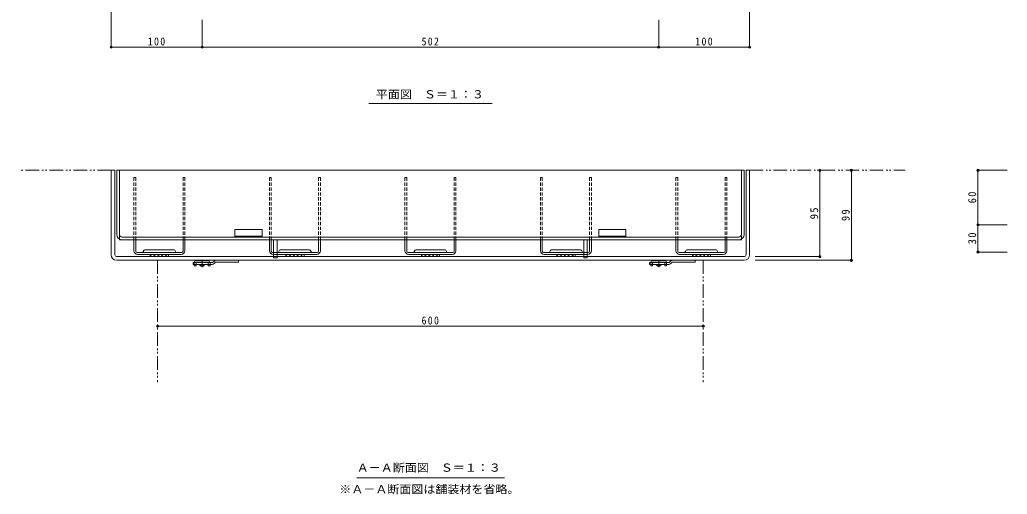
# Model space of a CAD drawing. Units: millimetres at full size, sheet at 1:3. Extents: x -1103 to 1185, y -824 to 816.
# Drawn here: x -1103 to -17, y -739 to -217 of the extents above; entities that cross this region are included whole.
import ezdxf
from ezdxf.enums import TextEntityAlignment as Align

# ---------------------------------------------------------------- set-up
doc = ezdxf.new("R2010")
doc.units = ezdxf.units.MM
doc.header["$LTSCALE"] = 3
doc.header["$PDMODE"] = 32
doc.header["$PDSIZE"] = 2.4
for name, pattern in [('CHAIN1', [8, 5, -1, 1, -1]), ('DASHED1', [1.8, 1.2, -0.6]), ('DASHED2', [3, 2, -1]), ('DOUBLE_CHAIN1', [8.8, 5, -1, 0.6, -0.6, 0.6, -1])]:
    doc.linetypes.add(name, pattern=pattern)
for name, color, linetype, lineweight in [('3-1_Center-DIM', 2, 'Continuous', 9), ('3-2_Center-Sym', 3, 'Continuous', 9), ('3-3_Frame-TXT', 4, 'Continuous', 9), ('3-4_Draft', 7, 'Continuous', 9), ('3-5', 7, 'Continuous', 9), ('3-6', 6, 'Continuous', 9), ('3-9', 4, 'Continuous', 9)]:
    doc.layers.add(name, color=color, linetype=linetype, lineweight=lineweight)
doc.styles.add('ＭＳ ゴシック', font='')
doc.styles.get('ＭＳ ゴシック').set_extended_font_data('MS Gothic')

msp = doc.modelspace()

# ---------------------------------------------------------------- linework, layer by layer
at = {"layer": '3-1_Center-DIM'}
for p, q in [((-1002.298, -475.834), (-1002.298, -382.834)), ((-998.298, -382.834), (-1002.298, -382.834)), ((-998.298, -475.834), (-998.298, -382.834)), ((-300.298, -382.834), (-304.298, -382.834)), ((-304.298, -475.834), (-304.298, -382.834)), ((-300.298, -475.834), (-300.298, -382.834)), ((-823.798, -477.834), (-996.298, -477.834)), ((-306.298, -481.834), (-996.298, -481.834)), ((-482.798, -477.834), (-819.798, -477.834)), ((-306.298, -477.834), (-478.798, -477.834))]:
    msp.add_line(p, q, dxfattribs=at)
at = {"layer": '3-1_Center-DIM', "linetype": 'DASHED1'}
for p, q in [((-819.798, -477.834), (-823.798, -477.834)), ((-478.798, -477.834), (-482.798, -477.834))]:
    msp.add_line(p, q, dxfattribs=at)
at = {"layer": '3-1_Center-DIM'}
for centre, radius, start, end in [((-996.298, -475.834), 6, 180, 270), ((-996.298, -475.834), 2, 180, 270), ((-306.298, -475.834), 2, 270, 0), ((-306.298, -475.834), 6, 270, 0)]:
    msp.add_arc(centre, radius, start, end, dxfattribs=at)
at = {"layer": '3-2_Center-Sym'}
for p, q in [((-996.298, -453.334), (-996.298, -382.834)), ((-306.298, -382.834), (-996.298, -382.834)), ((-993.298, -453.334), (-993.298, -382.834)), ((-309.298, -453.334), (-309.298, -382.834)), ((-306.298, -453.334), (-306.298, -382.834)), ((-866.298, -456.334), (-866.298, -447.834)), ((-866.298, -455.334), (-836.298, -455.334)), ((-466.298, -456.334), (-466.298, -447.834)), ((-466.298, -455.334), (-436.298, -455.334)), ((-993.298, -459.334), (-993.298, -458.53)), ((-993.298, -459.334), (-309.298, -459.334)), ((-990.298, -456.334), (-312.298, -456.334)), ((-309.298, -459.334), (-309.298, -458.53))]:
    msp.add_line(p, q, dxfattribs=at)
at = {"layer": '3-2_Center-Sym', "linetype": 'DASHED1'}
for p, q in [((-993.298, -458.53), (-993.298, -453.334)), ((-309.298, -458.53), (-309.298, -453.334))]:
    msp.add_line(p, q, dxfattribs=at)
at = {"layer": '3-2_Center-Sym'}
for points in [[(-836.298, -456.334), (-836.298, -447.834), (-866.298, -447.834)], [(-436.298, -456.334), (-436.298, -447.834), (-466.298, -447.834)]]:
    msp.add_lwpolyline(points, dxfattribs=at)
for centre, radius, start, end in [((-990.298, -453.334), 6, 180, 270), ((-990.298, -453.334), 3, 180, 270), ((-312.298, -453.334), 6, 270, 0), ((-312.298, -453.334), 3, 270, 0)]:
    msp.add_arc(centre, radius, start, end, dxfattribs=at)
at = {"layer": '3-3_Frame-TXT', "linetype": 'DASHED1'}
for p, q in [((-977.298, -459.334), (-977.298, -390.834)), ((-977.298, -390.834), (-975.298, -390.834)), ((-975.298, -459.334), (-975.298, -390.834)), ((-923.298, -390.834), (-921.298, -390.834)), ((-923.298, -459.334), (-923.298, -390.834)), ((-921.298, -459.334), (-921.298, -390.834)), ((-826.298, -459.334), (-826.298, -390.834)), ((-774.298, -390.834), (-772.298, -390.834)), ((-774.298, -459.334), (-774.298, -390.834)), ((-772.298, -459.334), (-772.298, -390.834)), ((-677.298, -459.334), (-677.298, -390.834)), ((-625.298, -390.834), (-623.298, -390.834)), ((-625.298, -459.334), (-625.298, -390.834)), ((-623.298, -459.334), (-623.298, -390.834)), ((-528.298, -459.334), (-528.298, -390.834)), ((-476.298, -390.834), (-474.298, -390.834)), ((-476.298, -459.334), (-476.298, -390.834)), ((-474.298, -459.334), (-474.298, -390.834)), ((-381.298, -459.334), (-381.298, -390.834)), ((-381.298, -390.834), (-379.298, -390.834)), ((-379.298, -459.334), (-379.298, -390.834)), ((-327.298, -390.834), (-325.298, -390.834)), ((-327.298, -459.334), (-327.298, -390.834)), ((-325.298, -459.334), (-325.298, -390.834)), ((-823.798, -475.334), (-819.798, -475.334)), ((-482.798, -475.334), (-478.798, -475.334))]:
    msp.add_line(p, q, dxfattribs=at)
at = {"layer": '3-3_Frame-TXT'}
for p, q in [((-977.298, -459.334), (-975.298, -459.334)), ((-977.298, -471.334), (-977.298, -459.334)), ((-975.298, -471.834), (-975.298, -459.334)), ((-923.298, -459.334), (-921.298, -459.334)), ((-923.298, -471.834), (-923.298, -459.334)), ((-921.298, -471.334), (-921.298, -459.334)), ((-828.298, -459.334), (-826.298, -459.334)), ((-828.298, -471.334), (-828.298, -459.334)), ((-826.298, -471.834), (-826.298, -459.334)), ((-774.298, -459.334), (-772.298, -459.334)), ((-774.298, -471.834), (-774.298, -459.334)), ((-772.298, -471.334), (-772.298, -459.334)), ((-679.298, -459.334), (-677.298, -459.334)), ((-679.298, -471.334), (-679.298, -459.334)), ((-677.298, -471.834), (-677.298, -459.334)), ((-625.298, -459.334), (-623.298, -459.334)), ((-625.298, -471.834), (-625.298, -459.334)), ((-623.298, -471.334), (-623.298, -459.334)), ((-530.298, -459.334), (-528.298, -459.334)), ((-530.298, -471.334), (-530.298, -459.334)), ((-528.298, -471.834), (-528.298, -459.334)), ((-476.298, -459.334), (-474.298, -459.334)), ((-476.298, -471.834), (-476.298, -459.334)), ((-474.298, -471.334), (-474.298, -459.334)), ((-381.298, -459.334), (-379.298, -459.334)), ((-381.298, -471.334), (-381.298, -459.334)), ((-379.298, -471.834), (-379.298, -459.334)), ((-327.298, -459.334), (-325.298, -459.334)), ((-327.298, -471.834), (-327.298, -459.334)), ((-325.298, -471.334), (-325.298, -459.334)), ((-973.798, -473.334), (-924.798, -473.334)), ((-973.298, -475.334), (-925.298, -475.334)), ((-934.048, -470.334), (-964.548, -470.334)), ((-957.754, -475.334), (-959.298, -476.877)), ((-953.512, -475.334), (-956.012, -477.834)), ((-949.269, -475.334), (-951.769, -477.834)), ((-945.027, -475.334), (-947.527, -477.834)), ((-940.784, -475.334), (-943.284, -477.834)), ((-939.298, -477.834), (-939.298, -475.334)), ((-824.798, -473.334), (-823.798, -473.334)), ((-824.298, -475.334), (-823.798, -475.334)), ((-819.798, -473.334), (-775.798, -473.334)), ((-819.798, -475.334), (-776.298, -475.334)), ((-785.048, -470.334), (-815.548, -470.334)), ((-808.754, -475.334), (-810.298, -476.877)), ((-804.512, -475.334), (-807.012, -477.834)), ((-800.269, -475.334), (-802.769, -477.834)), ((-796.027, -475.334), (-798.527, -477.834)), ((-791.784, -475.334), (-794.284, -477.834)), ((-790.298, -477.834), (-790.298, -475.334)), ((-675.798, -473.334), (-626.798, -473.334)), ((-675.298, -475.334), (-627.298, -475.334)), ((-636.048, -470.334), (-666.548, -470.334)), ((-659.754, -475.334), (-661.298, -476.877)), ((-655.512, -475.334), (-658.012, -477.834)), ((-651.269, -475.334), (-653.769, -477.834)), ((-647.027, -475.334), (-649.527, -477.834)), ((-642.784, -475.334), (-645.284, -477.834)), ((-641.298, -477.834), (-641.298, -475.334)), ((-526.798, -473.334), (-482.798, -473.334)), ((-526.298, -475.334), (-482.798, -475.334)), ((-487.048, -470.334), (-517.548, -470.334)), ((-510.754, -475.334), (-512.298, -476.877)), ((-506.512, -475.334), (-509.012, -477.834)), ((-502.269, -475.334), (-504.769, -477.834)), ((-498.027, -475.334), (-500.527, -477.834)), ((-493.784, -475.334), (-496.284, -477.834)), ((-492.298, -477.834), (-492.298, -475.334)), ((-478.798, -473.334), (-477.798, -473.334)), ((-478.798, -475.334), (-478.298, -475.334)), ((-377.798, -473.334), (-328.798, -473.334)), ((-377.298, -475.334), (-329.298, -475.334)), ((-338.048, -470.334), (-368.548, -470.334)), ((-361.754, -475.334), (-363.298, -476.877)), ((-357.512, -475.334), (-360.012, -477.834)), ((-353.269, -475.334), (-355.769, -477.834)), ((-349.027, -475.334), (-351.527, -477.834)), ((-344.784, -475.334), (-347.284, -477.834)), ((-343.298, -477.834), (-343.298, -475.334))]:
    msp.add_line(p, q, dxfattribs=at)
at = {"layer": '3-3_Frame-TXT', "linetype": 'DASHED1'}
for points in [[(-828.298, -459.334), (-828.298, -390.834), (-826.298, -390.834)], [(-679.298, -459.334), (-679.298, -390.834), (-677.298, -390.834)], [(-530.298, -459.334), (-530.298, -390.834), (-528.298, -390.834)]]:
    msp.add_lwpolyline(points, dxfattribs=at)
at = {"layer": '3-3_Frame-TXT'}
for points in [[(-939.298, -477.834), (-959.298, -477.834), (-959.298, -475.334)], [(-790.298, -477.834), (-810.298, -477.834), (-810.298, -475.334)], [(-641.298, -477.834), (-661.298, -477.834), (-661.298, -475.334)], [(-492.298, -477.834), (-512.298, -477.834), (-512.298, -475.334)], [(-343.298, -477.834), (-363.298, -477.834), (-363.298, -475.334)]]:
    msp.add_lwpolyline(points, dxfattribs=at)
for centre, radius, start, end in [((-973.298, -471.334), 4, 180, 270), ((-973.798, -471.834), 1.5, 180, 270), ((-968.421, -471.834), 1.5, 270, 345.52249), ((-964.548, -472.834), 2.5, 90, 165.52249), ((-934.048, -472.834), 2.5, 14.47751, 90), ((-930.175, -471.834), 1.5, 194.47751, 270), ((-925.298, -471.334), 4, 270, 0), ((-924.798, -471.834), 1.5, 270, 0), ((-824.298, -471.334), 4, 180, 270), ((-824.798, -471.834), 1.5, 180, 270), ((-819.421, -471.834), 1.5, 270, 345.52249), ((-815.548, -472.834), 2.5, 90, 165.52249), ((-785.048, -472.834), 2.5, 14.47751, 90), ((-781.175, -471.834), 1.5, 194.47751, 270), ((-776.298, -471.334), 4, 270, 0), ((-775.798, -471.834), 1.5, 270, 0), ((-675.298, -471.334), 4, 180, 270), ((-675.798, -471.834), 1.5, 180, 270), ((-670.421, -471.834), 1.5, 270, 345.52249), ((-666.548, -472.834), 2.5, 90, 165.52249), ((-636.048, -472.834), 2.5, 14.47751, 90), ((-632.175, -471.834), 1.5, 194.47751, 270), ((-627.298, -471.334), 4, 270, 0), ((-626.798, -471.834), 1.5, 270, 0), ((-526.298, -471.334), 4, 180, 270), ((-526.798, -471.834), 1.5, 180, 270), ((-521.421, -471.834), 1.5, 270, 345.52249), ((-517.548, -472.834), 2.5, 90, 165.52249), ((-487.048, -472.834), 2.5, 14.47751, 90), ((-483.175, -471.834), 1.5, 194.47751, 270), ((-478.298, -471.334), 4, 270, 0), ((-477.798, -471.834), 1.5, 270, 0), ((-377.298, -471.334), 4, 180, 270), ((-377.798, -471.834), 1.5, 180, 270), ((-372.421, -471.834), 1.5, 270, 345.52249), ((-368.548, -472.834), 2.5, 90, 165.52249), ((-338.048, -472.834), 2.5, 14.47751, 90), ((-334.175, -471.834), 1.5, 194.47751, 270), ((-329.298, -471.334), 4, 270, 0), ((-328.798, -471.834), 1.5, 270, 0)]:
    msp.add_arc(centre, radius, start, end, dxfattribs=at)
at = {"layer": '3-4_Draft'}
for p, q in [((-1002.298, -248.373), (-1002.298, -181.521)), ((-300.298, -248.373), (-300.298, -181.521)), ((-902.298, -248.373), (-902.298, -217.469)), ((-400.298, -248.373), (-400.298, -217.469)), ((-1002.298, -247.473), (-902.298, -247.473)), ((-902.298, -247.473), (-400.298, -247.473)), ((-400.298, -247.473), (-300.298, -247.473)), ((-223.05, -382.834), (-223.05, -477.834)), ((-188.457, -382.834), (-188.457, -481.834)), ((-50.198, -382.834), (-17.032, -382.834)), ((-49.298, -382.834), (-49.298, -442.834)), ((-50.198, -442.834), (-17.032, -442.834)), ((-49.298, -442.834), (-49.298, -472.834)), ((-50.198, -472.834), (-17.032, -472.834)), ((-222.15, -477.834), (-294.298, -477.834)), ((-187.557, -481.834), (-294.298, -481.834)), ((-951.298, -554.373), (-351.298, -554.373))]:
    msp.add_line(p, q, dxfattribs=at)
for p in [(-1002.298, -247.473), (-902.298, -247.473), (-400.298, -247.473), (-300.298, -247.473), (-223.05, -382.834), (-188.457, -382.834), (-49.298, -382.834), (-49.298, -442.834), (-223.05, -477.834), (-49.298, -472.834), (-188.457, -481.834), (-951.298, -554.373), (-351.298, -554.373)]:
    msp.add_point(p, dxfattribs=at)
at = {"layer": '3-5'}
for p, q in [((-718.981, -309.359), (-583.592, -309.359)), ((-732.063, -721.031), (-569.81, -721.031))]:
    msp.add_line(p, q, dxfattribs=at)
at = {"layer": '3-6', "linetype": 'DOUBLE_CHAIN1'}
for p, q in [((-1002.298, -382.834), (-1102.874, -382.834)), ((-300.298, -382.834), (-129.332, -382.834)), ((-951.298, -481.834), (-951.298, -615.793)), ((-351.298, -481.834), (-351.298, -615.793))]:
    msp.add_line(p, q, dxfattribs=at)
at = {"layer": '3-9', "color": 5, "lineweight": 5}
for p, q in [((-823.798, -459.334), (-823.798, -479.334)), ((-819.798, -459.334), (-819.798, -479.334)), ((-482.798, -459.334), (-482.798, -479.334)), ((-478.798, -459.334), (-478.798, -479.334)), ((-819.798, -473.334), (-823.798, -473.334)), ((-478.798, -473.334), (-482.798, -473.334)), ((-819.798, -479.334), (-823.798, -479.334)), ((-478.798, -479.334), (-482.798, -479.334))]:
    msp.add_line(p, q, dxfattribs=at)
at = {"layer": '3-9', "color": 3}
for p, q in [((-912.298, -484.334), (-890.798, -484.334)), ((-912.298, -484.334), (-912.298, -486.334)), ((-891.212, -486.334), (-912.298, -486.334)), ((-889.176, -482.712), (-890.798, -484.334)), ((-889.091, -485.455), (-887.469, -483.834)), ((-887.469, -483.834), (-862.298, -483.834)), ((-887.055, -481.834), (-862.298, -481.834)), ((-862.298, -481.834), (-862.298, -483.834)), ((-410.298, -484.334), (-388.798, -484.334)), ((-410.298, -484.334), (-410.298, -486.334)), ((-389.212, -486.334), (-410.298, -486.334)), ((-387.176, -482.712), (-388.798, -484.334)), ((-387.091, -485.455), (-385.469, -483.834)), ((-385.469, -483.834), (-360.298, -483.834)), ((-385.055, -481.834), (-360.298, -481.834)), ((-360.298, -481.834), (-360.298, -483.834))]:
    msp.add_line(p, q, dxfattribs=at)
at = {"layer": '3-9', "linetype": 'DASHED2'}
for p, q in [((-911.048, -484.333), (-911.048, -486.334)), ((-909.048, -486.334), (-909.048, -485.333)), ((-895.548, -486.334), (-895.548, -485.333)), ((-893.548, -486.334), (-893.548, -484.333)), ((-409.048, -484.333), (-409.048, -486.334)), ((-407.048, -486.334), (-407.048, -485.333)), ((-393.548, -486.334), (-393.548, -485.333)), ((-391.548, -486.334), (-391.548, -484.333))]:
    msp.add_line(p, q, dxfattribs=at)
at = {"layer": '3-9'}
for p, q in [((-911.048, -486.334), (-911.048, -488.133)), ((-909.048, -488.133), (-911.048, -488.133)), ((-895.548, -482.333), (-909.048, -482.333)), ((-909.048, -486.334), (-909.048, -488.133)), ((-895.548, -486.334), (-895.548, -488.133)), ((-893.548, -488.133), (-895.548, -488.133)), ((-893.548, -486.334), (-893.548, -488.133)), ((-409.048, -486.334), (-409.048, -488.133)), ((-407.048, -488.133), (-409.048, -488.133)), ((-393.548, -482.333), (-407.048, -482.333)), ((-407.048, -486.334), (-407.048, -488.133)), ((-393.548, -486.334), (-393.548, -488.133)), ((-391.548, -488.133), (-393.548, -488.133)), ((-391.548, -486.334), (-391.548, -488.133))]:
    msp.add_line(p, q, dxfattribs=at)
at = {"layer": '3-9', "color": 2}
for p, q in [((-905.048, -486.833), (-905.048, -486.334)), ((-903.298, -488.333), (-905.048, -486.833)), ((-899.548, -486.833), (-905.048, -486.833)), ((-901.298, -488.333), (-903.298, -488.333)), ((-899.548, -486.833), (-901.298, -488.333)), ((-899.548, -486.833), (-899.548, -486.334)), ((-403.048, -486.833), (-403.048, -486.334)), ((-401.298, -488.333), (-403.048, -486.833)), ((-397.548, -486.833), (-403.048, -486.833)), ((-399.298, -488.333), (-401.298, -488.333)), ((-397.548, -486.833), (-399.298, -488.333)), ((-397.548, -486.833), (-397.548, -486.334))]:
    msp.add_line(p, q, dxfattribs=at)
at = {"layer": '3-9', "linetype": 'CHAIN1'}
for p, q in [((-902.298, -481.237), (-902.298, -489.522)), ((-400.298, -481.237), (-400.298, -489.522))]:
    msp.add_line(p, q, dxfattribs=at)
at = {"layer": '3-9'}
for centre, start, end in [((-909.048, -484.333), 90, 180), ((-895.548, -484.333), 0, 90), ((-407.048, -484.333), 90, 180), ((-393.548, -484.333), 0, 90)]:
    msp.add_arc(centre, 2, start, end, dxfattribs=at)
at = {"layer": '3-9', "linetype": 'DASHED2'}
for centre, start, end in [((-908.048, -485.333), 90, 180), ((-896.548, -485.333), 0, 90), ((-406.048, -485.333), 90, 180), ((-394.548, -485.333), 0, 90)]:
    msp.add_arc(centre, 1, start, end, dxfattribs=at)
at = {"layer": '3-9', "color": 3}
for centre, start, end in [((-891.212, -483.334), 270, 314.99996), ((-887.055, -484.834), 90, 134.99996), ((-389.212, -483.334), 270, 314.99996), ((-385.055, -484.834), 90, 134.99996)]:
    msp.add_arc(centre, 3, start, end, dxfattribs=at)

# ---------------------------------------------------------------- texts
at = {"layer": '3-4_Draft', "color": 2, "char_height": 8.798, "attachment_point": 7, "style": 'ＭＳ ゴシック'}
for s, insert in [('\\T1.27;\\W0.9;100', (-962.048, -245.673)), ('\\T1.27;\\W0.9;502', (-661.048, -245.673)), ('\\T1.27;\\W0.9;100', (-360.048, -245.673)), ('\\T1.27;\\W0.9;600', (-661.048, -552.573))]:
    msp.add_mtext(s, dxfattribs=dict(at, insert=insert))
at = {"layer": '3-4_Draft', "color": 2, "char_height": 8.798, "attachment_point": 7, "rotation": 90, "style": 'ＭＳ ゴシック'}
for s, insert in [('\\T1.27;\\W0.95;60', (-51.098, -419.209)), ('\\T1.27;\\W0.95;95', (-224.85, -436.709)), ('\\T1.27;\\W0.95;99', (-190.257, -438.709)), ('\\T1.27;\\W0.95;30', (-51.098, -464.209))]:
    msp.add_mtext(s, dxfattribs=dict(at, insert=insert))
at = {"layer": '3-5', "color": 2, "style": 'ＭＳ ゴシック', "width": 1.1}
for s, p in [('平面図\u3000Ｓ＝１：３', (-711.309, -306.448)), ('Ａ－Ａ断面図\u3000Ｓ＝１：３', (-732.27, -717.074)), ('※Ａ－Ａ断面図は舗装材を省略。', (-751.436, -740.753))]:
    msp.add_text(s, height=8.798, dxfattribs=at).set_placement(p, align=Align.BOTTOM_LEFT)

doc.saveas('drawing.dxf')
